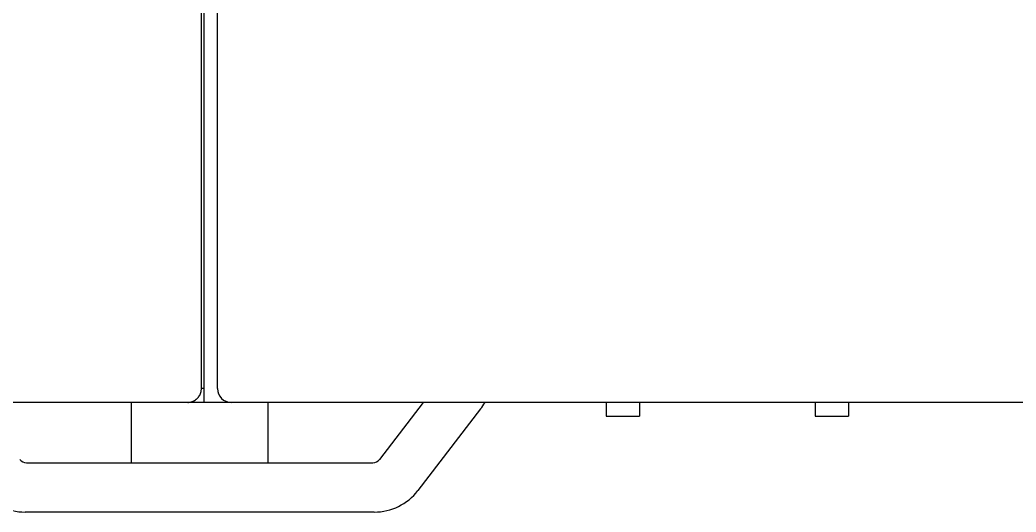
# Model space of a CAD drawing. Header units: millimetres. Extents: x -11 to 5160, y -11 to 2043.
# Drawn here: x 3998.6 to 4004.75, y 1235.87 to 1238.9 of the extents above; entities that cross this region are included whole.
import ezdxf

# ---------------------------------------------------------------- set-up
doc = ezdxf.new("R2010")
doc.units = ezdxf.units.MM

# ---------------------------------------------------------------- blocks, each defined once
blk = doc.blocks.new('FX5U-32MT ES PLC')
at = {"color": 7, "linetype": 'Continuous'}
for p, q in [((35.05, -25.8), (35.05, -45)), ((35.55, -44.5), (35.55, -25.8)), ((34.96242, -44.5), (34.96242, -30.19999)), ((35.05, -44.5), (34.96242, -44.5)), ((149.5, -45), (0.5, -45)), ((32.4, -45), (32.4, -47.2)), ((37.4, -47.2), (37.40002, -45)), ((43.05079, -45), (41.45249, -47.08265)), ((49.71, -45), (49.71, -45.5)), ((50.93, -45), (50.93, -45.5)), ((57.33, -45), (57.33, -45.5)), ((58.55, -45), (58.55, -45.5)), ((45.13662, -45.23865), (42.85042, -48.21764)), ((49.71, -45.5), (50.93, -45.5)), ((57.33, -45.5), (58.55, -45.5)), ((28.58552, -47.2), (41.21449, -47.2)), ((41.2638, -49), (28.53621, -49))]:
    blk.add_line(p, q, dxfattribs=at)
blk.add_lwpolyline([(34.46242, -45), (34.48631, -44.99936), (34.498417, -44.998599), (34.5105, -44.99753), (34.522784, -44.996138), (34.53503, -44.99445), (34.547436, -44.992443), (34.55979, -44.99014), (34.572265, -44.98746), (34.58467, -44.98447), (34.597164, -44.981128), (34.60957, -44.97747), (34.622034, -44.973419), (34.63439, -44.96905), (34.646768, -44.964319), (34.65902, -44.95927), (34.671249, -44.95382), (34.68333, -44.94805), (34.695358, -44.941918), (34.70722, -44.93547), (34.718984, -44.928631), (34.73056, -44.92148), (34.742003, -44.913988), (34.75324, -44.90619), (34.764298, -44.898038), (34.77513, -44.88959), (34.785766, -44.880833), (34.79616, -44.87179), (34.8063, -44.862437), (34.81618, -44.85281), (34.825797, -44.842925), (34.83514, -44.83278), (34.844173, -44.822396), (34.85292, -44.81177), (34.86135, -44.800938), (34.86948, -44.78988), (34.877262, -44.778636), (34.88473, -44.76718), (34.891852, -44.755649), (34.89866, -44.74393), (34.905065, -44.732185), (34.91117, -44.72028), (34.916917, -44.708131), (34.92233, -44.69583), (34.927409, -44.683252), (34.93209, -44.67052), (34.936388, -44.658576), (34.94039, -44.64653), (34.943834, -44.635623), (34.94716, -44.62468), (34.950255, -44.610851), (34.9529, -44.59693), (34.95602, -44.575939), (34.958, -44.55481), (34.96059, -44.527436), (34.96242, -44.5)], dxfattribs=at)
for centre, radius, start, end in [((36.05, -44.5), 0.5, 180, 270), ((43.55, -44.02101), 2, 322.49586, 330.26908), ((28.58552, -46.9), 0.3, 217.50414, 270), ((41.21449, -46.9), 0.3, 270, 322.49586), ((28.53621, -47), 2, 217.50414, 270), ((41.2638, -47), 2, 270, 322.49586)]:
    blk.add_arc(centre, radius, start, end, dxfattribs=at)
blk = doc.blocks.new('*U224')
blk.add_blockref('FX5U-32MT ES PLC', (16.848, 110))

msp = doc.modelspace()

# ---------------------------------------------------------------- block references
at = {"xscale": 0.1693510201669083, "yscale": 0.1693510201669083, "zscale": 0.1693510201669083}
msp.add_blockref('*U224', (3990.9468, 1225.5354), dxfattribs=at)

doc.saveas('drawing.dxf')
